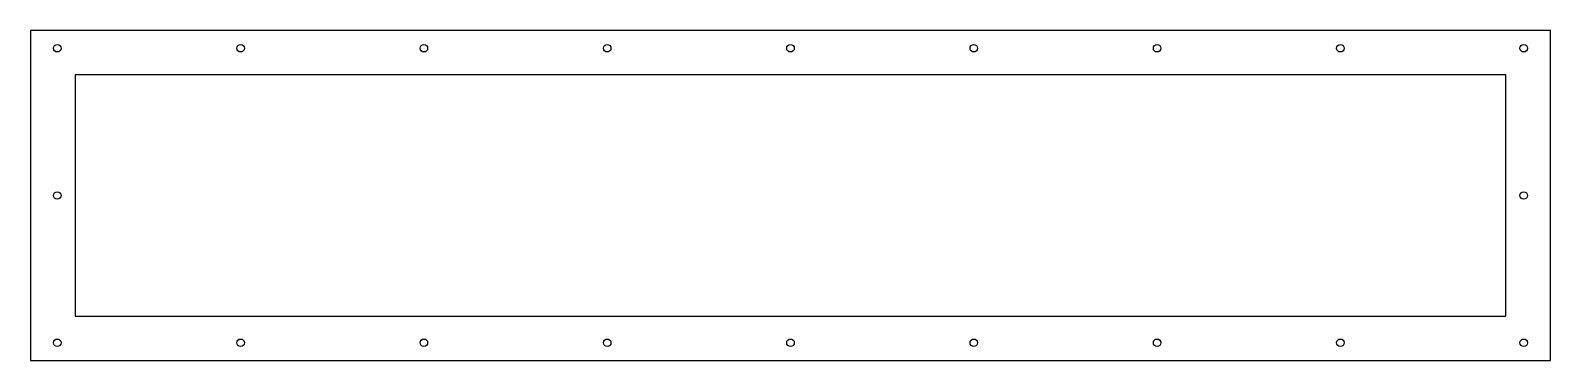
# Model space of a CAD drawing. Header units: millimetres. Extents: x -850 to 850, y -316 to 54.
import ezdxf

# ---------------------------------------------------------------- set-up
doc = ezdxf.new("R2010")
doc.units = ezdxf.units.MM

msp = doc.modelspace()

# ---------------------------------------------------------------- linework, layer by layer
at = {"color": 7, "linetype": 'Continuous', "lineweight": 25}
for centre in [(-820, 34), (-615, 34), (-410, 34), (-205, 34), (0, 34), (205, 34), (410, 34), (615, 34), (820, 34), (-820, -131), (820, -131), (-820, -296), (-615, -296), (-410, -296), (-205, -296), (0, -296), (205, -296), (410, -296), (615, -296), (820, -296)]:
    msp.add_circle(centre, 4.25, dxfattribs=at)
at = {"layer": 'HEALED_HOLE'}
msp.add_lwpolyline([(-800, 4), (-800, -266), (800, -266), (800, 4)], close=True, dxfattribs=at)
at = {"layer": 'OuterContour'}
msp.add_lwpolyline([(850, -316), (850, 54), (-850, 54), (-850, -316)], close=True, dxfattribs=at)

doc.saveas('drawing.dxf')
